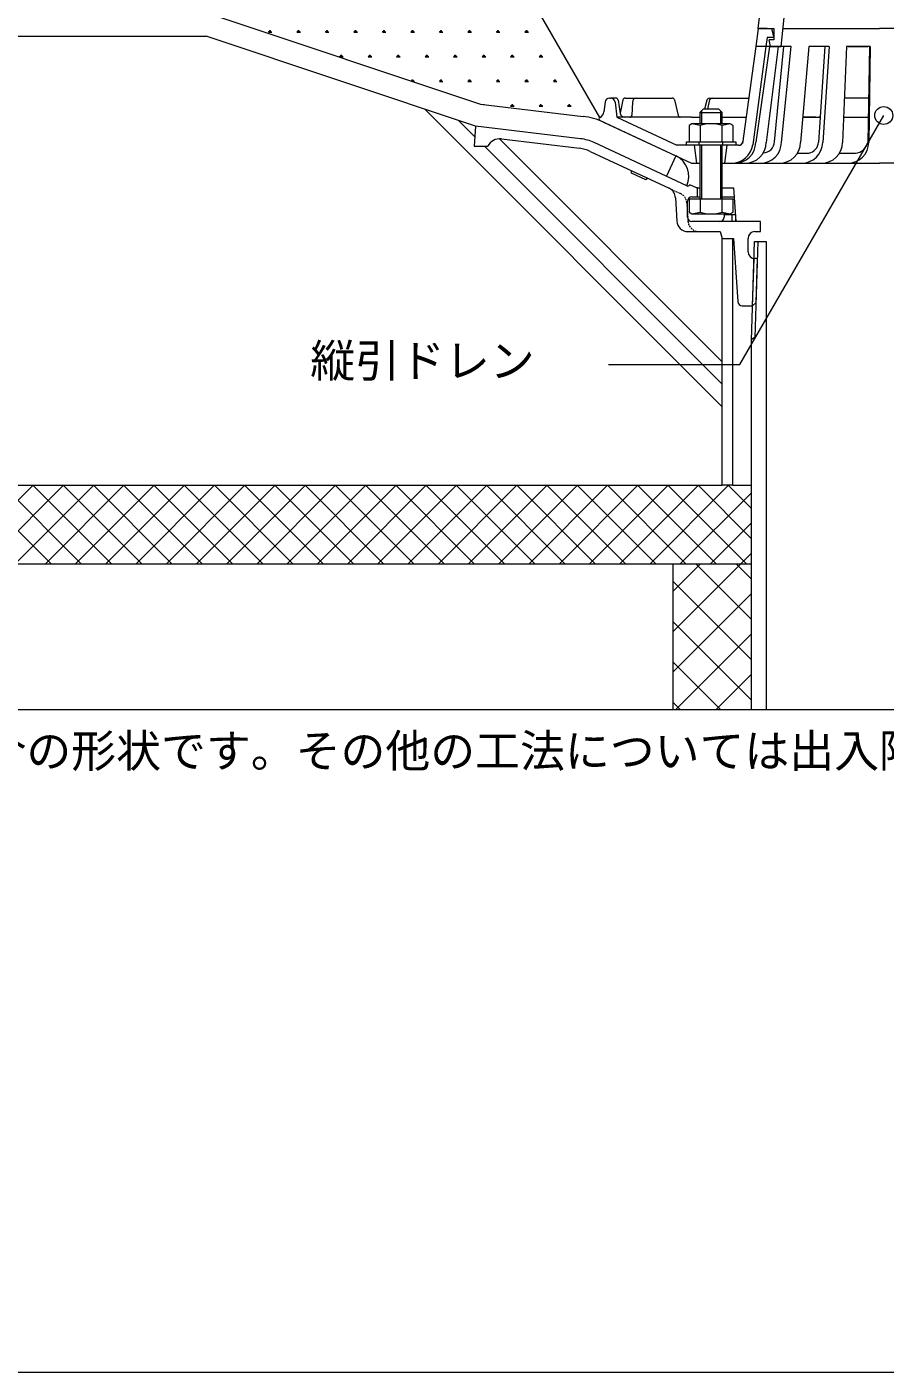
# Model space of a CAD drawing. Units: millimetres, scale not verified. Extents: x -1380 to 1380, y -955 to 955.
# Drawn here: x -480 to -97, y -955 to -356 of the extents above; entities that cross this region are included whole.
import ezdxf
from ezdxf.enums import TextEntityAlignment as Align

# ---------------------------------------------------------------- set-up
doc = ezdxf.new("R2010")
doc.units = ezdxf.units.MM
doc.header["$LTSCALE"] = 3
doc.linetypes.add('USER2', pattern=[0.375, 0.25, -0.125])
for name, color, linetype, lineweight in [('0-0_0', 7, 'Continuous', 9), ('0-1_HATCH', 9, 'Continuous', 18), ('0-3_KUTAI', 3, 'Continuous', 18), ('0-4_BOUSUI', 1, 'Continuous', 18), ('0-5_MOJI', 7, 'Continuous', 18), ('0-9_dannnetu', 6, 'Continuous', 18), ('0-A_buhin', 2, 'Continuous', 18), ('0-B_KANAMONO', 4, 'Continuous', 18), ('0-D_WAKU', 7, 'Continuous', 18)]:
    doc.layers.add(name, color=color, linetype=linetype, lineweight=lineweight)
doc.styles.add('ＭＳ ゴシック', font='')
doc.styles.get('ＭＳ ゴシック').set_extended_font_data('MS Gothic')

msp = doc.modelspace()

# ---------------------------------------------------------------- linework, layer by layer
at = {"layer": '0-0_0', "lineweight": 18}
msp.add_lwpolyline([(900.021, -659.984), (-899.979, -659.984), (-899.979, 540.016), (900.021, 540.016)], close=True, dxfattribs=at)
at = {"layer": '0-1_HATCH'}
for p, q in [((-372.229, -358.085), (-370.641, -358.085)), ((-371.834, -358.085), (-372.088, -357.645)), ((-371.634, -358.079), (-371.634, -357.444)), ((-371.435, -358.079), (-371.435, -357.285)), ((-371.237, -358.079), (-371.237, -357.444)), ((-371.039, -358.083), (-370.785, -357.643)), ((-359.529, -358.085), (-357.941, -358.085)), ((-359.134, -358.085), (-359.388, -357.645)), ((-358.934, -358.079), (-358.934, -357.444)), ((-358.735, -358.079), (-358.735, -357.285)), ((-358.537, -358.079), (-358.537, -357.444)), ((-358.339, -358.083), (-358.085, -357.643)), ((-346.829, -358.085), (-345.241, -358.085)), ((-346.434, -358.085), (-346.688, -357.645)), ((-346.234, -358.079), (-346.234, -357.444)), ((-346.035, -358.079), (-346.035, -357.285)), ((-345.837, -358.079), (-345.837, -357.444)), ((-345.639, -358.083), (-345.385, -357.643)), ((-334.129, -358.085), (-332.541, -358.085)), ((-333.734, -358.085), (-333.988, -357.645)), ((-333.534, -358.079), (-333.534, -357.444)), ((-333.335, -358.079), (-333.335, -357.285)), ((-333.137, -358.079), (-333.137, -357.444)), ((-332.939, -358.083), (-332.685, -357.643)), ((-321.429, -358.085), (-319.841, -358.085)), ((-321.034, -358.085), (-321.288, -357.645)), ((-320.834, -358.079), (-320.834, -357.444)), ((-320.635, -358.079), (-320.635, -357.285)), ((-320.437, -358.079), (-320.437, -357.444)), ((-320.239, -358.083), (-319.985, -357.643)), ((-308.729, -358.085), (-307.141, -358.085)), ((-308.334, -358.085), (-308.588, -357.645)), ((-308.134, -358.079), (-308.134, -357.444)), ((-307.935, -358.079), (-307.935, -357.285)), ((-307.737, -358.079), (-307.737, -357.444)), ((-307.539, -358.083), (-307.285, -357.643)), ((-296.029, -358.085), (-294.441, -358.085)), ((-295.634, -358.085), (-295.888, -357.645)), ((-295.434, -358.079), (-295.434, -357.444)), ((-295.235, -358.079), (-295.235, -357.285)), ((-295.037, -358.079), (-295.037, -357.444)), ((-294.839, -358.083), (-294.585, -357.643)), ((-283.329, -358.085), (-281.741, -358.085)), ((-282.934, -358.085), (-283.188, -357.645)), ((-282.734, -358.079), (-282.734, -357.444)), ((-282.535, -358.079), (-282.535, -357.285)), ((-282.337, -358.079), (-282.337, -357.444)), ((-282.139, -358.083), (-281.885, -357.643)), ((-270.629, -358.085), (-269.041, -358.085)), ((-270.235, -358.085), (-270.489, -357.645)), ((-270.034, -358.079), (-270.034, -357.444)), ((-269.835, -358.079), (-269.835, -357.285)), ((-269.637, -358.079), (-269.637, -357.444)), ((-269.439, -358.083), (-269.185, -357.643)), ((-257.929, -358.085), (-256.341, -358.085)), ((-257.535, -358.085), (-257.789, -357.645)), ((-257.334, -358.079), (-257.334, -357.444)), ((-257.135, -358.079), (-257.135, -357.285)), ((-256.937, -358.079), (-256.937, -357.444)), ((-256.739, -358.083), (-256.485, -357.643)), ((-340.479, -369.083), (-338.891, -369.083)), ((-340.084, -369.083), (-340.338, -368.643)), ((-339.884, -369.077), (-339.884, -368.442)), ((-339.685, -369.077), (-339.685, -368.284)), ((-339.487, -369.077), (-339.487, -368.442)), ((-339.289, -369.081), (-339.035, -368.641)), ((-327.779, -369.083), (-326.191, -369.083)), ((-327.384, -369.083), (-327.638, -368.643)), ((-327.184, -369.077), (-327.184, -368.442)), ((-326.985, -369.077), (-326.985, -368.284)), ((-326.787, -369.077), (-326.787, -368.442)), ((-326.589, -369.081), (-326.335, -368.641)), ((-315.079, -369.083), (-313.491, -369.083)), ((-314.684, -369.083), (-314.938, -368.643)), ((-314.484, -369.077), (-314.484, -368.442)), ((-314.285, -369.077), (-314.285, -368.284)), ((-314.087, -369.077), (-314.087, -368.442)), ((-313.889, -369.081), (-313.635, -368.641)), ((-302.379, -369.083), (-300.791, -369.083)), ((-301.984, -369.083), (-302.238, -368.643)), ((-301.784, -369.077), (-301.784, -368.442)), ((-301.585, -369.077), (-301.585, -368.284)), ((-301.387, -369.077), (-301.387, -368.442)), ((-301.189, -369.081), (-300.935, -368.641)), ((-289.679, -369.083), (-288.091, -369.083)), ((-289.284, -369.083), (-289.538, -368.643)), ((-289.084, -369.077), (-289.084, -368.442)), ((-288.885, -369.077), (-288.885, -368.284)), ((-288.687, -369.077), (-288.687, -368.442)), ((-288.489, -369.081), (-288.235, -368.641)), ((-276.979, -369.083), (-275.391, -369.083)), ((-276.584, -369.083), (-276.838, -368.643)), ((-276.384, -369.077), (-276.384, -368.442)), ((-276.185, -369.077), (-276.185, -368.283)), ((-275.987, -369.077), (-275.987, -368.442)), ((-275.789, -369.081), (-275.535, -368.641)), ((-264.279, -369.083), (-262.691, -369.083)), ((-263.885, -369.083), (-264.139, -368.643)), ((-263.684, -369.077), (-263.684, -368.442)), ((-263.485, -369.077), (-263.485, -368.283)), ((-263.287, -369.077), (-263.287, -368.442)), ((-263.089, -369.081), (-262.835, -368.641)), ((-251.579, -369.083), (-249.991, -369.083)), ((-251.185, -369.083), (-251.439, -368.643)), ((-250.984, -369.077), (-250.984, -368.442)), ((-250.785, -369.077), (-250.785, -368.283)), ((-250.587, -369.077), (-250.587, -368.442)), ((-250.389, -369.081), (-250.135, -368.641)), ((-308.399, -379.97), (-308.588, -379.642)), ((-308.134, -380.059), (-308.134, -379.441)), ((-308.064, -380.082), (-307.141, -380.082)), ((-307.935, -380.076), (-307.935, -379.282)), ((-307.737, -380.076), (-307.737, -379.441)), ((-307.539, -380.08), (-307.285, -379.64)), ((-296.029, -380.082), (-294.441, -380.082)), ((-295.634, -380.082), (-295.888, -379.642)), ((-295.434, -380.076), (-295.434, -379.441)), ((-295.235, -380.076), (-295.235, -379.282)), ((-295.037, -380.076), (-295.037, -379.441)), ((-294.839, -380.08), (-294.585, -379.64)), ((-283.329, -380.082), (-281.741, -380.082)), ((-282.934, -380.082), (-283.188, -379.642)), ((-282.734, -380.076), (-282.734, -379.441)), ((-282.535, -380.076), (-282.535, -379.282)), ((-282.337, -380.076), (-282.337, -379.441)), ((-282.139, -380.08), (-281.885, -379.64)), ((-270.629, -380.082), (-269.041, -380.082)), ((-270.234, -380.082), (-270.488, -379.642)), ((-270.034, -380.076), (-270.034, -379.441)), ((-269.835, -380.076), (-269.835, -379.282)), ((-269.637, -380.076), (-269.637, -379.441)), ((-269.439, -380.08), (-269.185, -379.64)), ((-257.929, -380.082), (-256.341, -380.082)), ((-257.535, -380.082), (-257.789, -379.642)), ((-257.334, -380.076), (-257.334, -379.441)), ((-257.135, -380.076), (-257.135, -379.282)), ((-256.937, -380.076), (-256.937, -379.441)), ((-256.739, -380.08), (-256.485, -379.64)), ((-245.229, -380.082), (-243.641, -380.082)), ((-244.835, -380.082), (-245.089, -379.642)), ((-244.634, -380.076), (-244.634, -379.441)), ((-244.435, -380.076), (-244.435, -379.282)), ((-244.237, -380.076), (-244.237, -379.441)), ((-244.04, -380.08), (-243.786, -379.64)), ((-169.979, -524.984), (-302.479, -392.484)), ((-276.185, -390.368), (-276.185, -390.281)), ((-264.279, -391.08), (-262.691, -391.08)), ((-263.884, -391.08), (-264.138, -390.64)), ((-263.684, -391.074), (-263.684, -390.439)), ((-263.485, -391.074), (-263.485, -390.28)), ((-263.287, -391.074), (-263.287, -390.439)), ((-263.089, -391.078), (-262.835, -390.638)), ((-251.579, -391.08), (-249.991, -391.08)), ((-251.185, -391.08), (-251.439, -390.64)), ((-250.984, -391.074), (-250.984, -390.439)), ((-250.785, -391.074), (-250.785, -390.28)), ((-250.587, -391.074), (-250.587, -390.439)), ((-250.39, -391.078), (-250.136, -390.638)), ((-238.879, -391.08), (-237.291, -391.08)), ((-238.485, -391.08), (-238.739, -390.64)), ((-238.284, -391.074), (-238.284, -390.439)), ((-238.085, -391.074), (-238.085, -390.28)), ((-237.887, -391.074), (-237.887, -390.439)), ((-237.69, -391.078), (-237.436, -390.638)), ((-280.242, -404.721), (-287.479, -397.484)), ((-169.979, -504.984), (-269.298, -405.666)), ((-169.979, -514.984), (-275.979, -408.984)), ((-511.986, -594.984), (-476.986, -559.984)), ((-469.059, -594.984), (-504.059, -559.984)), ((-498.516, -594.984), (-463.516, -559.984)), ((-455.589, -594.984), (-490.589, -559.984)), ((-485.045, -594.984), (-450.045, -559.984)), ((-442.118, -594.984), (-477.118, -559.984)), ((-471.575, -594.984), (-436.575, -559.984)), ((-428.648, -594.984), (-463.648, -559.984)), ((-458.104, -594.984), (-423.104, -559.984)), ((-415.177, -594.984), (-450.177, -559.984)), ((-444.634, -594.984), (-409.634, -559.984)), ((-401.707, -594.984), (-436.707, -559.984)), ((-431.164, -594.984), (-396.164, -559.984)), ((-388.237, -594.984), (-423.237, -559.984)), ((-417.693, -594.984), (-382.693, -559.984)), ((-374.766, -594.984), (-409.766, -559.984)), ((-404.223, -594.984), (-369.223, -559.984)), ((-361.296, -594.984), (-396.296, -559.984)), ((-390.752, -594.984), (-355.752, -559.984)), ((-347.826, -594.984), (-382.826, -559.984)), ((-377.282, -594.984), (-342.282, -559.984)), ((-334.355, -594.984), (-369.355, -559.984)), ((-363.812, -594.984), (-328.812, -559.984)), ((-320.885, -594.984), (-355.885, -559.984)), ((-350.341, -594.984), (-315.341, -559.984)), ((-307.414, -594.984), (-342.414, -559.984)), ((-336.871, -594.984), (-301.871, -559.984)), ((-293.944, -594.984), (-328.944, -559.984)), ((-323.401, -594.984), (-288.401, -559.984)), ((-280.474, -594.984), (-315.474, -559.984)), ((-309.93, -594.984), (-274.93, -559.984)), ((-267.003, -594.984), (-302.003, -559.984)), ((-296.46, -594.984), (-261.46, -559.984)), ((-253.533, -594.984), (-288.533, -559.984)), ((-282.989, -594.984), (-247.989, -559.984)), ((-240.062, -594.984), (-275.062, -559.984)), ((-269.519, -594.984), (-234.519, -559.984)), ((-226.592, -594.984), (-261.592, -559.984)), ((-256.049, -594.984), (-221.049, -559.984)), ((-213.122, -594.984), (-248.122, -559.984)), ((-242.578, -594.984), (-207.578, -559.984)), ((-199.651, -594.984), (-234.651, -559.984)), ((-229.108, -594.984), (-194.108, -559.984)), ((-186.181, -594.984), (-221.181, -559.984)), ((-215.637, -594.984), (-180.637, -559.984)), ((-172.711, -594.984), (-207.711, -559.984)), ((-202.167, -594.984), (-167.167, -559.984)), ((-159.24, -594.984), (-194.24, -559.984)), ((-156.979, -583.775), (-180.77, -559.984)), ((-156.979, -570.305), (-167.299, -559.984)), ((-188.697, -594.984), (-156.979, -563.267)), ((-175.226, -594.984), (-156.979, -576.737)), ((-161.756, -594.984), (-156.979, -590.207)), ((-191.979, -607.247), (-179.716, -594.984)), ((-191.979, -625.207), (-161.756, -594.984)), ((-156.979, -619.696), (-181.691, -594.984)), ((-156.979, -601.736), (-163.73, -594.984)), ((-156.979, -637.657), (-191.979, -602.657)), ((-191.979, -643.168), (-156.979, -608.168)), ((-156.979, -655.617), (-191.979, -620.617)), ((-190.835, -659.984), (-156.979, -626.128)), ((-170.572, -659.984), (-191.979, -638.578)), ((-172.874, -659.984), (-156.979, -644.089)), ((-188.533, -659.984), (-191.979, -656.538))]:
    msp.add_line(p, q, dxfattribs=at)
at = {"layer": '0-3_KUTAI'}
for p, q in [((-224.519, -396.092), (-310.318, -247.484)), ((-899.979, -359.984), (-399.979, -359.984)), ((-279.979, -399.984), (-399.979, -359.984))]:
    msp.add_line(p, q, dxfattribs=at)
msp.add_lwpolyline([(-899.979, -509.984), (-549.979, -509.984), (-549.979, -559.984), (-169.979, -559.984)], dxfattribs=at)
at = {"layer": '0-4_BOUSUI'}
for p, q in [((-222.856, -398.272), (-190.65, -413.29)), ((-190.65, -413.29), (-194.876, -422.353))]:
    msp.add_line(p, q, dxfattribs=at)
msp.add_lwpolyline([(-398.356, -349.984), (-277.78, -390.177), (-231.961, -395.675)], dxfattribs=at)
for centre, radius, start, end in [((-235.535, -425.461), 30, 65, 83.15723), ((-194.876, -422.353), 10, 335, 65)]:
    msp.add_arc(centre, radius, start, end, dxfattribs=at)
at = {"layer": '0-5_MOJI'}
msp.add_lwpolyline([(-220.606, -506.229), (-162.101, -506.229), (-98.028, -395.25)], dxfattribs=at)
msp.add_circle((-98.028, -395.25), 4, dxfattribs=at)
at = {"layer": '0-9_dannnetu'}
for p, q in [((-165.479, -559.984), (-156.979, -559.984)), ((-191.979, -594.984), (-191.979, -659.984))]:
    msp.add_line(p, q, dxfattribs=at)
msp.add_lwpolyline([(-849.979, -544.984), (-584.979, -544.984), (-584.979, -594.984), (-156.979, -594.984)], dxfattribs=at)
at = {"layer": '0-A_buhin'}
msp.add_lwpolyline([(-165.479, -559.984), (-169.979, -559.984), (-169.979, -449.984), (-165.479, -449.984)], close=True, dxfattribs=at)
for points in [[(-156.979, -659.984), (-156.979, -495.504), (-155.601, -451.404), (-150.379, -451.404), (-150.379, -659.984)], [(-154.122, -451.404), (-155.458, -494.155), (-156.964, -495.025)]]:
    msp.add_lwpolyline(points, dxfattribs=at)
at = {"layer": '0-B_KANAMONO'}
for p, q in [((-153.979, -356.533), (-153.33, -351.533)), ((-143.8, -364.533), (-142.466, -351.533)), ((-153.979, -356.533), (-155.06, -364.533)), ((-153.979, -356.533), (-146.979, -356.533)), ((-149.979, -356.533), (-153.979, -356.533)), ((-147.979, -356.533), (-146.979, -360.533)), ((-142.979, -356.533), (-99.979, -356.533)), ((-56.979, -356.533), (-99.979, -356.533)), ((-155.06, -364.533), (-160.894, -407.703)), ((-150.519, -364.533), (-156.434, -408.306)), ((-139.296, -364.533), (-155.06, -364.533)), ((-148.873, -364.533), (-155.009, -407.146)), ((-150.207, -364.533), (-153.269, -364.533)), ((-149.979, -360.533), (-150.519, -364.533)), ((-145.051, -364.533), (-150.359, -407.247)), ((-146.979, -360.533), (-149.979, -360.533)), ((-148.479, -364.533), (-149.041, -361.533)), ((-148.479, -364.533), (-143.8, -364.533)), ((-146.77, -406.927), (-142.512, -364.533)), ((-139.296, -364.533), (-145.051, -364.533)), ((-143.586, -407.247), (-139.296, -364.533)), ((-131.397, -364.533), (-135.097, -407.247)), ((-123.642, -364.533), (-131.397, -364.533)), ((-122.306, -364.533), (-131.397, -364.533)), ((-124.211, -364.533), (-127.1, -407.118)), ((-122.306, -364.533), (-125.204, -407.247)), ((-114.665, -364.533), (-116.376, -407.247)), ((-104.045, -364.533), (-114.665, -364.533)), ((-113.953, -364.533), (-105.135, -364.533)), ((-104.445, -364.527), (-105.076, -407.241)), ((-104.045, -364.533), (-104.676, -407.247)), ((-222.187, -389.3), (-222.702, -393.676)), ((-220.2, -387.533), (-219.764, -387.533)), ((-217.417, -387.533), (-219.764, -387.533)), ((-217.777, -389.307), (-217.009, -396.033)), ((-216.33, -388.466), (-215.415, -394.422)), ((-214.303, -388.341), (-215.448, -394.202)), ((-213.321, -387.533), (-208.247, -387.533)), ((-210.046, -389.276), (-210.231, -395.065)), ((-208.247, -387.533), (-192.263, -387.533)), ((-191.289, -388.305), (-189.66, -395.261)), ((-176.863, -388.466), (-177.876, -392.484)), ((-175.843, -388.859), (-176.536, -392.484)), ((-175.7, -387.56), (-158.172, -387.56)), ((-104.785, -387.533), (-115.586, -387.533)), ((-179.979, -393.984), (-169.979, -393.984)), ((-179.179, -393.184), (-179.179, -398.933)), ((-170.779, -393.184), (-170.779, -398.933)), ((-224.979, -396.96), (-224.979, -396.853)), ((-224.44, -397.533), (-224.621, -397.423)), ((-224.44, -397.533), (-183.695, -416.533)), ((-213.537, -396.033), (-217.009, -396.033)), ((-217.009, -396.033), (-190.203, -408.533)), ((-211.23, -396.033), (-213.537, -396.033)), ((-188.686, -396.033), (-211.23, -396.033)), ((-185.256, -396.033), (-188.686, -396.033)), ((-183.668, -396.033), (-185.256, -396.033)), ((-183.668, -396.033), (-179.979, -396.033)), ((-179.886, -399.692), (-183.479, -398.933)), ((-179.886, -399.692), (-179.886, -406.933)), ((-166.479, -398.933), (-170.071, -399.692)), ((-170.071, -406.933), (-170.071, -399.692)), ((-169.979, -396.033), (-159.317, -396.033)), ((-128.248, -396.033), (-134.125, -396.033)), ((-128.248, -396.033), (-134.125, -396.033)), ((-115.927, -396.033), (-104.91, -396.033)), ((-268.395, -405.705), (-233.664, -409.873)), ((-185.813, -426.579), (-227.083, -407.335)), ((-180.229, -408.533), (-180.229, -406.933)), ((-169.729, -408.533), (-169.729, -406.933)), ((-228.9, -411.232), (-193.693, -427.649)), ((-162.754, -408.533), (-190.203, -408.533)), ((-182.506, -408.533), (-181.506, -416.533)), ((-179.979, -408.533), (-179.979, -432.484)), ((-179.179, -408.533), (-179.179, -432.484)), ((-170.779, -408.533), (-170.779, -432.484)), ((-169.979, -432.484), (-169.979, -408.533)), ((-167.979, -408.533), (-168.979, -416.533)), ((-136.517, -412.033), (-131.399, -412.033)), ((-117.796, -412.033), (-110.674, -412.033)), ((-183.695, -416.533), (-179.979, -416.533)), ((-183.695, -416.533), (-179.979, -416.533)), ((-169.979, -416.533), (-99.979, -416.533)), ((-16.263, -416.533), (-99.979, -416.533)), ((-180.979, -427.484), (-179.979, -427.484)), ((-169.979, -427.484), (-164.979, -427.484)), ((-164.979, -427.484), (-163.979, -442.484)), ((-190.814, -431.905), (-190.24, -442.261)), ((-185.479, -440.484), (-185.479, -433.484)), ((-180.979, -431.484), (-179.979, -431.484)), ((-179.886, -432.484), (-179.886, -438.305)), ((-170.071, -438.305), (-170.071, -432.484)), ((-169.979, -431.484), (-164.712, -431.484)), ((-183.479, -439.064), (-179.886, -438.305)), ((-170.071, -438.305), (-166.479, -439.064)), ((-169.175, -439.484), (-169.175, -440.484)), ((-165.711, -439.484), (-165.711, -442.484)), ((-158.479, -455.984), (-158.479, -449.984)), ((-156.494, -479.984), (-155.837, -458.963))]:
    msp.add_line(p, q, dxfattribs=at)
at = {"layer": '0-B_KANAMONO', "linetype": 'USER2'}
for p, q in [((-193.693, -427.649), (-188.668, -429.993)), ((-185.791, -434.207), (-185.277, -442.301))]:
    msp.add_line(p, q, dxfattribs=at)
at = {"layer": '0-B_KANAMONO'}
for points in [[(-146.979, -356.533), (-146.979, -361.533), (-149.041, -361.533)], [(-169.979, -398.933), (-169.979, -393.984), (-171.479, -392.484), (-178.479, -392.484), (-179.979, -393.984), (-179.979, -398.933)], [(-233.152, -405.604), (-279.979, -399.984), (-280.479, -408.984), (-274.479, -408.984)], [(-128.248, -396.033), (-134.125, -396.033), (-126.348, -396.033)], [(-203.146, -423.241), (-204.021, -423.936), (-210.366, -420.978), (-210.396, -419.861)], [(-183.479, -431.484), (-180.979, -431.484), (-180.979, -427.484), (-181.479, -427.484), (-184.479, -426.085)], [(-155.479, -446.984), (-152.979, -446.984), (-152.979, -442.484), (-183.479, -442.484)], [(-163.909, -442.484), (-163.909, -439.484), (-169.175, -439.484)], [(-185.248, -446.984), (-170.979, -446.984), (-169.979, -449.984), (-164.979, -449.984), (-163.103, -478.117)], [(-161.108, -479.984), (-156.494, -479.984), (-154.946, -478.484), (-154.337, -458.984), (-155.479, -458.984)]]:
    msp.add_lwpolyline(points, dxfattribs=at)
for points in [[(-166.479, -398.933), (-183.479, -398.933), (-184.794, -399.692), (-184.794, -406.933), (-165.164, -406.933), (-165.164, -399.692)], [(-163.979, -406.933), (-163.979, -408.533), (-185.979, -408.533), (-185.979, -406.933)], [(-184.794, -432.484), (-184.794, -438.305), (-183.479, -439.064), (-166.479, -439.064), (-165.164, -438.305), (-165.164, -432.484)]]:
    msp.add_lwpolyline(points, close=True, dxfattribs=at)
for centre, radius, start, end in [((-220.2, -389.533), 2, 90, 173.29016), ((-219.764, -389.533), 2, 6.50855, 90), ((-217.417, -388.633), 1.1, 8.73633, 90), ((-213.321, -388.533), 1, 90, 168.93852), ((-208.247, -389.333), 1.8, 90, 178.17441), ((-192.263, -388.533), 1, 13.18609, 90), ((-175.7, -388.76), 1.2, 90, 165.84869), ((-174.271, -389.16), 1.6, 90, 169.17503), ((-225.681, -393.326), 3, 292.78322, 353.29016), ((-213.537, -394.133), 1.9, 188.73633, 270), ((-211.23, -395.033), 1, 270, 358.17441), ((-188.686, -395.033), 1, 193.18609, 270), ((-224.229, -396.783), 0.75, 112.78322, 238.51591), ((-174.979, -415.174), 16.241, 72.41205, 107.58795), ((-128.248, -391.033), 5, 270, 292.66299), ((-269.11, -411.663), 6, 83.15723, 153.48932), ((-235.535, -425.461), 20, 65, 83.15723), ((-164.519, -407.033), 9.5, 270, 358.71059), ((-162.754, -406.533), 2, 270, 352.30395), ((-159.857, -407.033), 9.5, 270, 358.71059), ((-153.083, -407.033), 9.5, 270, 358.71059), ((-151.769, -406.815), 5, 271.39299, 358.71059), ((-144.594, -407.033), 9.5, 270, 358.71059), ((-134.702, -407.033), 9.5, 270, 358.71059), ((-132.395, -406.824), 5.303, 280.82629, 356.82158), ((-125.874, -407.033), 9.5, 270, 358.71059), ((-114.174, -407.033), 9.5, 270, 358.71059), ((-111.191, -405.764), 6.291, 274.7186, 346.41756), ((-235.535, -425.461), 15.7, 65, 83.15723), ((-165.849, -407.033), 9.5, 270, 352.30395), ((-195.806, -432.181), 5, 3.16763, 65), ((-185.39, -425.673), 1, 245, 335.65137), ((-183.479, -433.484), 2, 90, 180), ((-185.248, -441.984), 5, 183.16763, 270), ((-183.479, -440.484), 2, 180, 270), ((-174.979, -422.824), 16.241, 252.41205, 287.58795), ((-171.175, -440.484), 2, 270, 0), ((-155.479, -449.984), 3, 90, 180), ((-155.479, -455.984), 3, 180, 270), ((-161.108, -477.984), 2, 183.81407, 270)]:
    msp.add_arc(centre, radius, start, end, dxfattribs=at)
at = {"layer": '0-B_KANAMONO', "linetype": 'USER2'}
for centre, start, end in [((-190.781, -434.524), 3.63573, 65), ((-180.287, -441.984), 183.63573, 270)]:
    msp.add_arc(centre, 5, start, end, dxfattribs=at)
at = {"layer": '0-D_WAKU'}
msp.add_lwpolyline([(-1379.979, -954.984), (1380.021, -954.984), (1380.021, 955.016), (-1379.979, 955.016)], close=True, dxfattribs=at)

# ---------------------------------------------------------------- texts
at = {"layer": '0-5_MOJI', "style": 'ＭＳ ゴシック'}
for s, p in [('縦引ドレン', (-353.555, -516.229)), ('※こちらの図は熱工法とストライプ工法の場合の形状です。その他の工法については出入隅の形状等一部が異なります。', (-899.979, -689.984))]:
    msp.add_text(s, height=14.66, dxfattribs=at).set_placement(p, align=Align.BOTTOM_LEFT)

doc.saveas('drawing.dxf')
